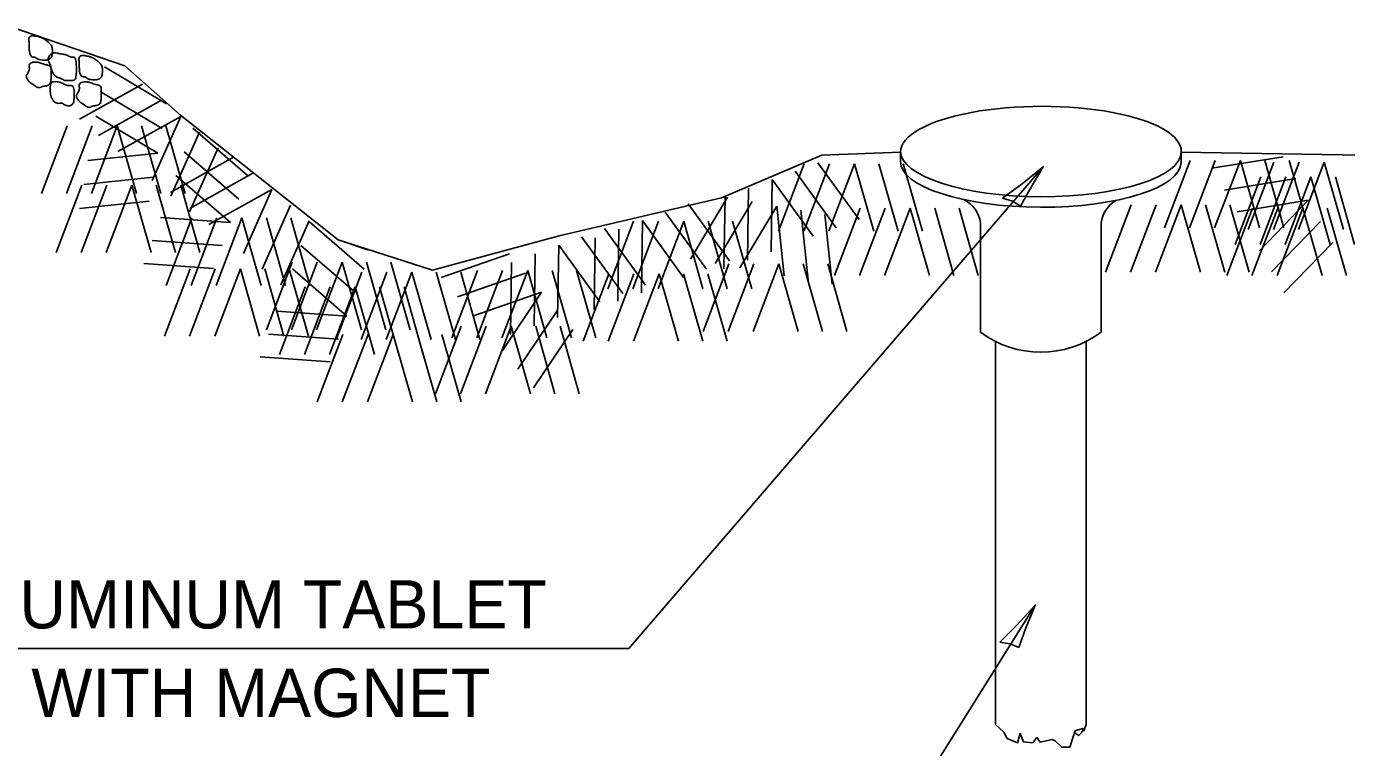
# Model space of a CAD drawing. Extents: x 99131 to 99811, y 99983 to 100436.
# Drawn here: x 99304.9 to 99367.3, y 100289.9 to 100324 of the extents above; entities that cross this region are included whole.
import ezdxf

# ---------------------------------------------------------------- set-up
doc = ezdxf.new("R2010")
doc.units = 0
for name, color, linetype in [('Design_PR_Roadway Notes', 7, 'Continuous'), ('Landscaping_Elements', 7, 'Continuous'), ('Level 11', 7, 'Continuous'), ('Level 28', 7, 'Continuous'), ('Topo_Building', 7, 'Continuous')]:
    doc.layers.add(name, color=color, linetype=linetype)

msp = doc.modelspace()

# ---------------------------------------------------------------- linework, layer by layer
at = {"layer": 'Design_PR_Roadway Notes'}
for p, q in [((99333.392, 100294.6), (99352.955, 100317.352)), ((99339.714, 100276.141), (99352.581, 100296.652)), ((99299.434, 100294.6), (99333.392, 100294.6))]:
    msp.add_line(p, q, dxfattribs=at)
for points in [[(99351.03, 100315.876), (99351.502, 100315.725), (99351.882, 100315.496), (99352.336, 100316.317), (99352.955, 100317.352), (99351.954, 100316.542)], [(99350.899, 100294.905), (99351.388, 100294.827), (99351.798, 100294.656), (99352.124, 100295.537), (99352.581, 100296.652), (99351.713, 100295.701)]]:
    msp.add_lwpolyline(points, close=True, dxfattribs=at)
at = {"layer": 'Landscaping_Elements'}
for p, q in [((99311.553, 100320.33), (99308.626, 100322.077)), ((99310.421, 100321.254), (99307.446, 100319.595)), ((99311.347, 100319.162), (99308.423, 100320.912)), ((99311.328, 100320.493), (99308.352, 100318.834)), ((99311.145, 100317.996), (99308.218, 100319.746)), ((99312.234, 100319.732), (99309.256, 100318.073)), ((99312.234, 100319.732), (99310.883, 100316.708)), ((99306.862, 100319.279), (99305.65, 100316.092)), ((99308.047, 100319.279), (99306.833, 100316.092)), ((99309.23, 100319.279), (99308.016, 100316.092)), ((99309.23, 100319.279), (99310.139, 100316.092)), ((99310.381, 100319.279), (99311.29, 100316.092)), ((99311.53, 100319.279), (99312.442, 100316.092)), ((99315.383, 100316.944), (99312.804, 100319.173)), ((99313.114, 100318.994), (99311.766, 100315.97)), ((99311.145, 100317.996), (99307.848, 100317.654)), ((99314.725, 100317.802), (99311.746, 100316.144)), ((99314.976, 100315.83), (99312.399, 100318.062)), ((99313.998, 100318.253), (99312.647, 100315.229)), ((99364.289, 100317.822), (99360.923, 100317.281)), ((99341.674, 100317.494), (99340.463, 100314.308)), ((99341.235, 100317.144), (99343.179, 100314.462)), ((99342.86, 100317.494), (99341.646, 100314.308)), ((99342.318, 100317.537), (99344.262, 100314.855)), ((99344.043, 100317.494), (99342.829, 100314.308)), ((99344.043, 100317.494), (99344.952, 100314.308)), ((99345.194, 100317.494), (99346.103, 100314.308)), ((99346.343, 100317.494), (99347.255, 100314.308)), ((99359.894, 100317.651), (99358.683, 100314.465)), ((99361.08, 100317.651), (99359.866, 100314.465)), ((99362.263, 100317.651), (99361.049, 100314.465)), ((99362.263, 100317.651), (99363.172, 100314.465)), ((99363.85, 100317.571), (99362.636, 100314.388)), ((99363.414, 100317.651), (99364.323, 100314.465)), ((99365.033, 100317.571), (99363.822, 100314.388)), ((99364.563, 100317.651), (99365.475, 100314.465)), ((99366.219, 100317.571), (99365.004, 100314.388)), ((99366.219, 100317.571), (99367.128, 100314.388)), ((99310.943, 100316.865), (99307.648, 100316.523)), ((99314.574, 100314.719), (99311.994, 100316.947)), ((99315.631, 100317.044), (99312.653, 100315.383)), ((99340.155, 100316.748), (99340.104, 100313.342)), ((99340.155, 100316.748), (99342.099, 100314.069)), ((99364.882, 100316.796), (99361.516, 100316.255)), ((99363.229, 100316.873), (99362.018, 100313.69)), ((99364.414, 100316.873), (99363.2, 100313.69)), ((99365.597, 100316.873), (99364.383, 100313.69)), ((99365.597, 100316.873), (99366.506, 100313.69)), ((99366.749, 100316.873), (99367.658, 100313.69)), ((99307.56, 100316.486), (99306.346, 100313.302)), ((99308.743, 100316.486), (99307.531, 100313.302)), ((99309.928, 100316.486), (99308.714, 100313.302)), ((99309.928, 100316.486), (99310.837, 100313.302)), ((99311.077, 100316.486), (99311.986, 100313.302)), ((99312.228, 100316.486), (99313.137, 100313.302)), ((99316.537, 100316.28), (99313.559, 100314.622)), ((99316.537, 100316.28), (99315.186, 100313.257)), ((99338.049, 100315.91), (99336.299, 100312.983)), ((99337.929, 100315.941), (99337.881, 100312.533)), ((99339.044, 100316.346), (99338.992, 100312.937)), ((99310.743, 100315.73), (99307.449, 100315.388)), ((99317.418, 100315.542), (99316.067, 100312.518)), ((99336.194, 100315.599), (99338.137, 100312.917)), ((99339.215, 100315.705), (99337.465, 100312.778)), ((99340.38, 100315.499), (99338.631, 100312.573)), ((99340.38, 100315.499), (99340.722, 100312.205)), ((99341.512, 100315.3), (99341.854, 100312.005)), ((99344.311, 100315.403), (99343.099, 100312.216)), ((99345.496, 100315.403), (99344.282, 100312.216)), ((99346.679, 100315.403), (99345.465, 100312.216)), ((99346.679, 100315.403), (99347.588, 100312.216)), ((99347.83, 100315.403), (99348.739, 100312.216)), ((99348.979, 100315.403), (99349.891, 100312.216)), ((99357.104, 100315.556), (99355.89, 100312.37)), ((99358.287, 100315.556), (99357.076, 100312.37)), ((99359.473, 100315.556), (99358.258, 100312.37)), ((99359.473, 100315.556), (99360.382, 100312.37)), ((99360.621, 100315.556), (99361.53, 100312.37)), ((99362.841, 100315.403), (99361.63, 100312.216)), ((99361.773, 100315.556), (99362.682, 100312.37)), ((99365.472, 100315.773), (99362.109, 100315.232)), ((99364.027, 100315.403), (99362.813, 100312.216)), ((99365.472, 100315.773), (99363.169, 100313.39)), ((99365.21, 100315.403), (99363.996, 100312.216)), ((99365.21, 100315.403), (99366.119, 100312.216)), ((99366.361, 100315.403), (99367.27, 100312.216)), ((99314.574, 100314.719), (99311.268, 100314.952)), ((99312.755, 100314.935), (99311.541, 100311.752)), ((99313.938, 100314.935), (99312.724, 100311.752)), ((99315.121, 100314.935), (99313.91, 100311.752)), ((99315.121, 100314.935), (99316.033, 100311.752)), ((99316.272, 100314.935), (99317.181, 100311.752)), ((99318.299, 100314.804), (99316.948, 100311.777)), ((99317.424, 100314.935), (99318.333, 100311.752)), ((99320.886, 100312.524), (99318.307, 100314.753)), ((99333.612, 100314.781), (99332.398, 100311.595)), ((99334.794, 100314.781), (99333.583, 100311.595)), ((99334.031, 100314.81), (99333.979, 100311.404)), ((99334.031, 100314.81), (99335.974, 100312.131)), ((99335.98, 100314.781), (99334.766, 100311.595)), ((99335.111, 100315.206), (99337.054, 100312.524)), ((99335.98, 100314.781), (99336.889, 100311.595)), ((99337.129, 100314.781), (99338.038, 100311.595)), ((99338.28, 100314.781), (99339.189, 100311.595)), ((99342.646, 100315.1), (99342.988, 100311.806)), ((99366.048, 100314.776), (99363.742, 100312.396)), ((99331.158, 100314.043), (99333.102, 100311.361)), ((99332.238, 100314.436), (99334.182, 100311.755)), ((99332.919, 100314.408), (99332.868, 100310.999)), ((99314.18, 100313.638), (99310.874, 100313.875)), ((99320.482, 100311.41), (99317.905, 100313.641)), ((99330.075, 100313.647), (99330.024, 100310.241)), ((99330.075, 100313.647), (99332.021, 100310.968)), ((99331.805, 100314.003), (99331.756, 100310.595)), ((99366.623, 100313.781), (99364.32, 100311.398)), ((99313.784, 100312.555), (99310.481, 100312.789)), ((99317.484, 100312.843), (99316.272, 100309.657)), ((99318.669, 100312.843), (99317.455, 100309.657)), ((99319.852, 100312.843), (99318.638, 100309.657)), ((99319.852, 100312.843), (99320.761, 100309.657)), ((99321.003, 100312.843), (99321.912, 100309.657)), ((99322.152, 100312.843), (99323.064, 100309.657)), ((99327.746, 100313.239), (99324.526, 100312.122)), ((99327.852, 100312.84), (99327.801, 100309.432)), ((99328.963, 100313.245), (99328.912, 100309.837)), ((99312.678, 100312.533), (99311.464, 100309.346)), ((99313.861, 100312.533), (99312.647, 100309.346)), ((99315.044, 100312.533), (99313.833, 100309.346)), ((99315.044, 100312.533), (99315.956, 100309.346)), ((99316.195, 100312.533), (99317.104, 100309.346)), ((99317.347, 100312.533), (99318.256, 100309.346)), ((99320.08, 100310.298), (99317.501, 100312.527)), ((99320.781, 100312.379), (99319.567, 100309.192)), ((99321.964, 100312.379), (99320.75, 100309.192)), ((99323.146, 100312.379), (99321.935, 100309.192)), ((99323.146, 100312.379), (99324.058, 100309.192)), ((99324.298, 100312.379), (99325.207, 100309.192)), ((99326.244, 100312.456), (99325.033, 100309.269)), ((99328.507, 100312.333), (99325.29, 100311.216)), ((99325.449, 100312.379), (99326.358, 100309.192)), ((99327.43, 100312.456), (99326.216, 100309.269)), ((99328.613, 100312.456), (99327.399, 100309.269)), ((99328.613, 100312.456), (99329.522, 100309.269)), ((99329.764, 100312.456), (99330.673, 100309.269)), ((99330.913, 100312.456), (99331.825, 100309.269)), ((99332.449, 100312.299), (99331.235, 100309.115)), ((99333.632, 100312.299), (99332.42, 100309.115)), ((99334.817, 100312.299), (99333.603, 100309.115)), ((99334.817, 100312.299), (99335.726, 100309.115)), ((99335.966, 100312.299), (99336.875, 100309.115)), ((99338.109, 100312.766), (99336.895, 100309.58)), ((99337.117, 100312.299), (99338.026, 100309.115)), ((99339.292, 100312.766), (99338.08, 100309.58)), ((99340.477, 100312.766), (99339.263, 100309.58)), ((99340.477, 100312.766), (99341.386, 100309.58)), ((99341.626, 100312.766), (99342.535, 100309.58)), ((99342.777, 100312.766), (99343.686, 100309.58)), ((99318.105, 100311.68), (99316.891, 100308.494)), ((99319.288, 100311.68), (99318.076, 100308.494)), ((99320.473, 100311.68), (99319.259, 100308.494)), ((99320.473, 100311.68), (99321.382, 100308.494)), ((99321.622, 100311.68), (99322.531, 100308.494)), ((99322.773, 100311.68), (99323.682, 100308.494)), ((99329.268, 100311.427), (99326.048, 100310.31)), ((99329.268, 100311.427), (99327.416, 100308.682)), ((99320.08, 100310.298), (99316.774, 100310.532)), ((99330.009, 100310.546), (99328.151, 100307.802)), ((99325.469, 100309.819), (99324.258, 100306.633)), ((99326.655, 100309.819), (99325.441, 100306.633)), ((99327.838, 100309.819), (99326.623, 100306.633)), ((99327.838, 100309.819), (99328.747, 100306.633)), ((99330.747, 100309.663), (99328.892, 100306.918)), ((99328.989, 100309.819), (99329.898, 100306.633)), ((99330.138, 100309.819), (99331.05, 100306.633)), ((99319.684, 100309.218), (99316.381, 100309.455)), ((99319.889, 100309.432), (99318.675, 100306.246)), ((99321.072, 100309.432), (99319.858, 100306.246)), ((99322.254, 100309.432), (99321.043, 100306.246)), ((99322.254, 100309.432), (99323.166, 100306.246)), ((99323.406, 100309.432), (99324.315, 100306.246)), ((99324.557, 100309.432), (99325.466, 100306.246)), ((99319.29, 100308.138), (99315.987, 100308.372))]:
    msp.add_line(p, q, dxfattribs=at)
at = {"layer": 'Level 11'}
for points in [[(99305.981, 100322.414), (99306.064, 100322.462), (99306.123, 100322.536), (99306.16, 100322.69), (99306.169, 100322.89), (99306.135, 100323.049), (99306.021, 100323.197), (99305.901, 100323.294), (99305.773, 100323.388), (99305.639, 100323.454), (99305.499, 100323.499), (99305.36, 100323.525), (99305.2, 100323.542), (99305.1, 100323.494), (99305.06, 100323.414), (99305.066, 100323.251), (99305.072, 100323.063), (99305.08, 100322.881), (99305.112, 100322.673), (99305.166, 100322.573), (99305.251, 100322.536), (99305.357, 100322.525), (99305.428, 100322.471), (99305.562, 100322.411), (99305.696, 100322.388), (99305.838, 100322.385), (99305.987, 100322.419)], [(99304.946, 100321.684), (99304.949, 100321.576), (99305.015, 100321.442), (99305.115, 100321.333), (99305.206, 100321.268), (99305.263, 100321.239), (99305.331, 100321.185), (99305.405, 100321.137), (99305.474, 100321.097), (99305.542, 100321.088), (99305.619, 100321.105), (99305.696, 100321.151), (99305.804, 100321.165), (99305.895, 100321.182), (99305.981, 100321.211), (99306.055, 100321.265), (99306.092, 100321.365), (99306.106, 100321.533), (99306.112, 100321.727), (99306.112, 100321.901), (99306.101, 100322.029), (99306.046, 100322.106), (99305.944, 100322.149), (99305.858, 100322.171), (99305.733, 100322.208), (99305.619, 100322.248), (99305.525, 100322.277), (99305.362, 100322.297), (99305.246, 100322.285), (99305.137, 100322.24), (99305.066, 100322.146), (99305.075, 100322.052), (99305.083, 100321.966), (99305.06, 100321.881), (99305.023, 100321.801), (99304.946, 100321.684)], [(99306.568, 100321.524), (99306.631, 100321.484), (99306.713, 100321.45), (99306.802, 100321.419), (99306.916, 100321.427), (99307.064, 100321.419), (99307.226, 100321.467), (99307.289, 100321.673), (99307.306, 100321.906), (99307.298, 100322.134), (99307.275, 100322.388), (99307.218, 100322.508), (99307.055, 100322.533), (99306.933, 100322.582), (99306.77, 100322.647), (99306.574, 100322.679), (99306.349, 100322.727), (99306.143, 100322.696), (99306.024, 100322.582), (99305.972, 100322.402), (99306.072, 100322.143), (99306.103, 100322.046), (99306.2, 100321.769), (99306.297, 100321.647), (99306.42, 100321.573), (99306.582, 100321.524)], [(99308.346, 100321.484), (99308.429, 100321.533), (99308.489, 100321.607), (99308.526, 100321.761), (99308.535, 100321.96), (99308.5, 100322.117), (99308.386, 100322.268), (99308.267, 100322.365), (99308.138, 100322.459), (99308.004, 100322.525), (99307.865, 100322.57), (99307.725, 100322.593), (99307.566, 100322.613), (99307.466, 100322.565), (99307.426, 100322.485), (99307.432, 100322.322), (99307.437, 100322.134), (99307.446, 100321.952), (99307.477, 100321.744), (99307.531, 100321.641), (99307.617, 100321.607), (99307.722, 100321.593), (99307.794, 100321.541), (99307.927, 100321.479), (99308.061, 100321.459), (99308.204, 100321.456), (99308.352, 100321.487)], [(99307.184, 100320.524), (99307.201, 100320.635), (99307.192, 100320.732), (99307.192, 100320.889), (99307.184, 100321.02), (99307.144, 100321.142), (99307.033, 100321.191), (99306.876, 100321.194), (99306.785, 100321.228), (99306.673, 100321.288), (99306.52, 100321.345), (99306.391, 100321.37), (99306.246, 100321.37), (99306.152, 100321.342), (99306.095, 100321.265), (99306.066, 100321.134), (99306.064, 100320.943), (99306.095, 100320.726), (99306.152, 100320.57), (99306.229, 100320.458), (99306.349, 100320.37), (99306.44, 100320.344), (99306.562, 100320.362), (99306.665, 100320.333), (99306.736, 100320.276), (99306.839, 100320.245), (99306.936, 100320.228), (99307.03, 100320.248), (99307.141, 100320.333), (99307.184, 100320.527)], [(99307.312, 100320.755), (99307.315, 100320.647), (99307.38, 100320.513), (99307.48, 100320.401), (99307.571, 100320.336), (99307.628, 100320.31), (99307.697, 100320.256), (99307.771, 100320.208), (99307.839, 100320.168), (99307.908, 100320.159), (99307.984, 100320.173), (99308.061, 100320.219), (99308.17, 100320.236), (99308.261, 100320.253), (99308.346, 100320.282), (99308.421, 100320.333), (99308.458, 100320.436), (99308.472, 100320.601), (99308.478, 100320.798), (99308.478, 100320.971), (99308.466, 100321.097), (99308.412, 100321.174), (99308.309, 100321.219), (99308.224, 100321.239), (99308.098, 100321.276), (99307.984, 100321.316), (99307.89, 100321.345), (99307.728, 100321.365), (99307.611, 100321.353), (99307.503, 100321.311), (99307.432, 100321.217), (99307.44, 100321.123), (99307.449, 100321.037), (99307.426, 100320.952), (99307.389, 100320.869), (99307.312, 100320.755)]]:
    msp.add_spline(points, degree=3, dxfattribs=at)
at = {"layer": 'Level 28'}
for p, q in [((99304.154, 100323.981), (99309.583, 100322.12)), ((99309.583, 100322.12), (99312.22, 100319.794))]:
    msp.add_line(p, q, dxfattribs=at)
for points in [[(99312.22, 100319.794), (99319.661, 100313.903), (99321.057, 100313.436)], [(99319.661, 100313.903), (99324.121, 100312.467), (99330.092, 100314.097), (99337.767, 100315.879), (99342.495, 100317.896), (99346.217, 100318.05)], [(99359.47, 100318.05), (99382.27, 100317.663)]]:
    msp.add_lwpolyline(points, dxfattribs=at)
at = {"layer": 'Topo_Building'}
for p, q in [((99346.217, 100318.05), (99346.212, 100317.6)), ((99359.47, 100318.05), (99359.464, 100317.557)), ((99349.991, 100309.546), (99349.991, 100314.699)), ((99355.691, 100309.546), (99355.691, 100314.699)), ((99350.703, 100291.021), (99350.703, 100309.104)), ((99354.978, 100291.021), (99354.978, 100309.104))]:
    msp.add_line(p, q, dxfattribs=at)
for points in [[(99350.703, 100291.021), (99351.099, 100290.659), (99351.253, 100290.36), (99351.746, 100290.149), (99351.872, 100290.593), (99352.02, 100290.194), (99352.459, 100290.154), (99352.655, 100290.4), (99352.804, 100290.186), (99353.382, 100290.311), (99353.525, 100290.243), (99353.841, 100289.952), (99354.214, 100289.952), (99354.363, 100290.431), (99354.471, 100290.719), (99354.81, 100290.83), (99354.878, 100290.719), (99354.978, 100291.021)], [(99354.881, 100290.75), (99354.844, 100290.753), (99354.781, 100290.659), (99354.633, 100290.494), (99354.442, 100290.619)]]:
    msp.add_lwpolyline(points, dxfattribs=at)
for centre, radius, start, end in [((99348.552, 100314.511), 1.45, 7.46026, 62.59724), ((99357.128, 100314.511), 1.45, 120.01103, 172.53974), ((99352.84, 100313.345), 4.75, 233.13016, 306.86984)]:
    msp.add_arc(centre, radius, start, end, dxfattribs=at)
for centre, major_axis, start_param, end_param in [((99352.843, 100318.072), (6.626, 0.023), 6.262175, 9.424566), ((99352.841, 100318.073), (6.626, -0.023), 3.141804, 6.283301), ((99352.835, 100317.579), (6.626, -0.023), 3.141804, 6.283301)]:
    msp.add_ellipse(centre, major_axis=major_axis, ratio=0.322478, start_param=start_param, end_param=end_param, dxfattribs=at)

# ---------------------------------------------------------------- texts
at = {"layer": 'Design_PR_Roadway Notes'}
for s, p in [('ALUMINUM TABLET', (99300.886, 100295.55)), ('WITH MAGNET', (99305.177, 100291.37))]:
    msp.add_text(s, height=2.28, dxfattribs=at).set_placement(p)

doc.saveas('drawing.dxf')
